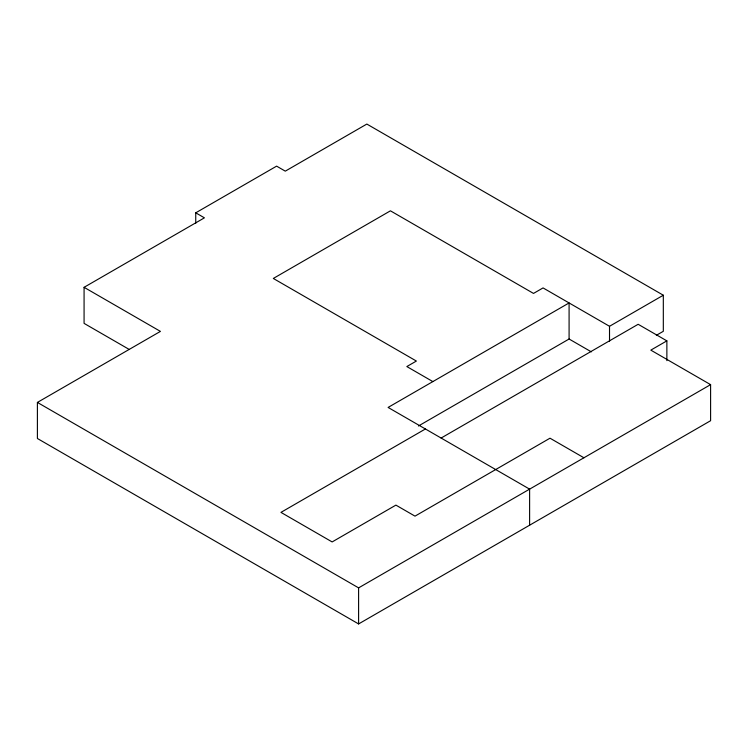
<?xml version="1.0" encoding="UTF-8"?>
<svg xmlns="http://www.w3.org/2000/svg" width="748" height="748" viewBox="0 0 748 748"><rect width="100%" height="100%" fill="white"/><g stroke="black" fill="none" stroke-linecap="round" stroke-linejoin="round"><path stroke-width="1.12" d="M195.742 223.297L195.742 212.825L276.61 166.14L285.287 171.152L366.838 124.065L663.317 295.226L663.317 331.299L656.342 335.319M129.292 349.484L84.075 323.379L84.075 287.316L204.419 217.836L195.742 212.825M666.87 360.639L666.87 340.864L650.816 350.129L710.6 384.64L710.6 420.713L358.601 623.935L37.4 438.496L37.4 402.424L160.427 331.392L84.075 287.316M418.431 425.995L569.088 339.012L591.322 351.85M425.406 428.978L280.949 512.38L332.14 541.935L395.907 505.115L415 516.139L550.004 438.197L583.926 457.776M432.868 381.592L406.837 366.557L416.384 361.05L273.31 278.452L390.437 210.824L533.511 293.422L543.057 287.915L609.517 326.287L663.317 295.226M441.114 438.048L638.156 324.286L666.87 340.864M37.4 402.424L358.601 587.872L710.6 384.64M609.517 326.287L609.517 341.415M569.088 339.012L569.088 302.94L388.1 407.436L529.612 489.136L529.612 525.208M358.601 587.872L358.601 623.935"/></g></svg>
